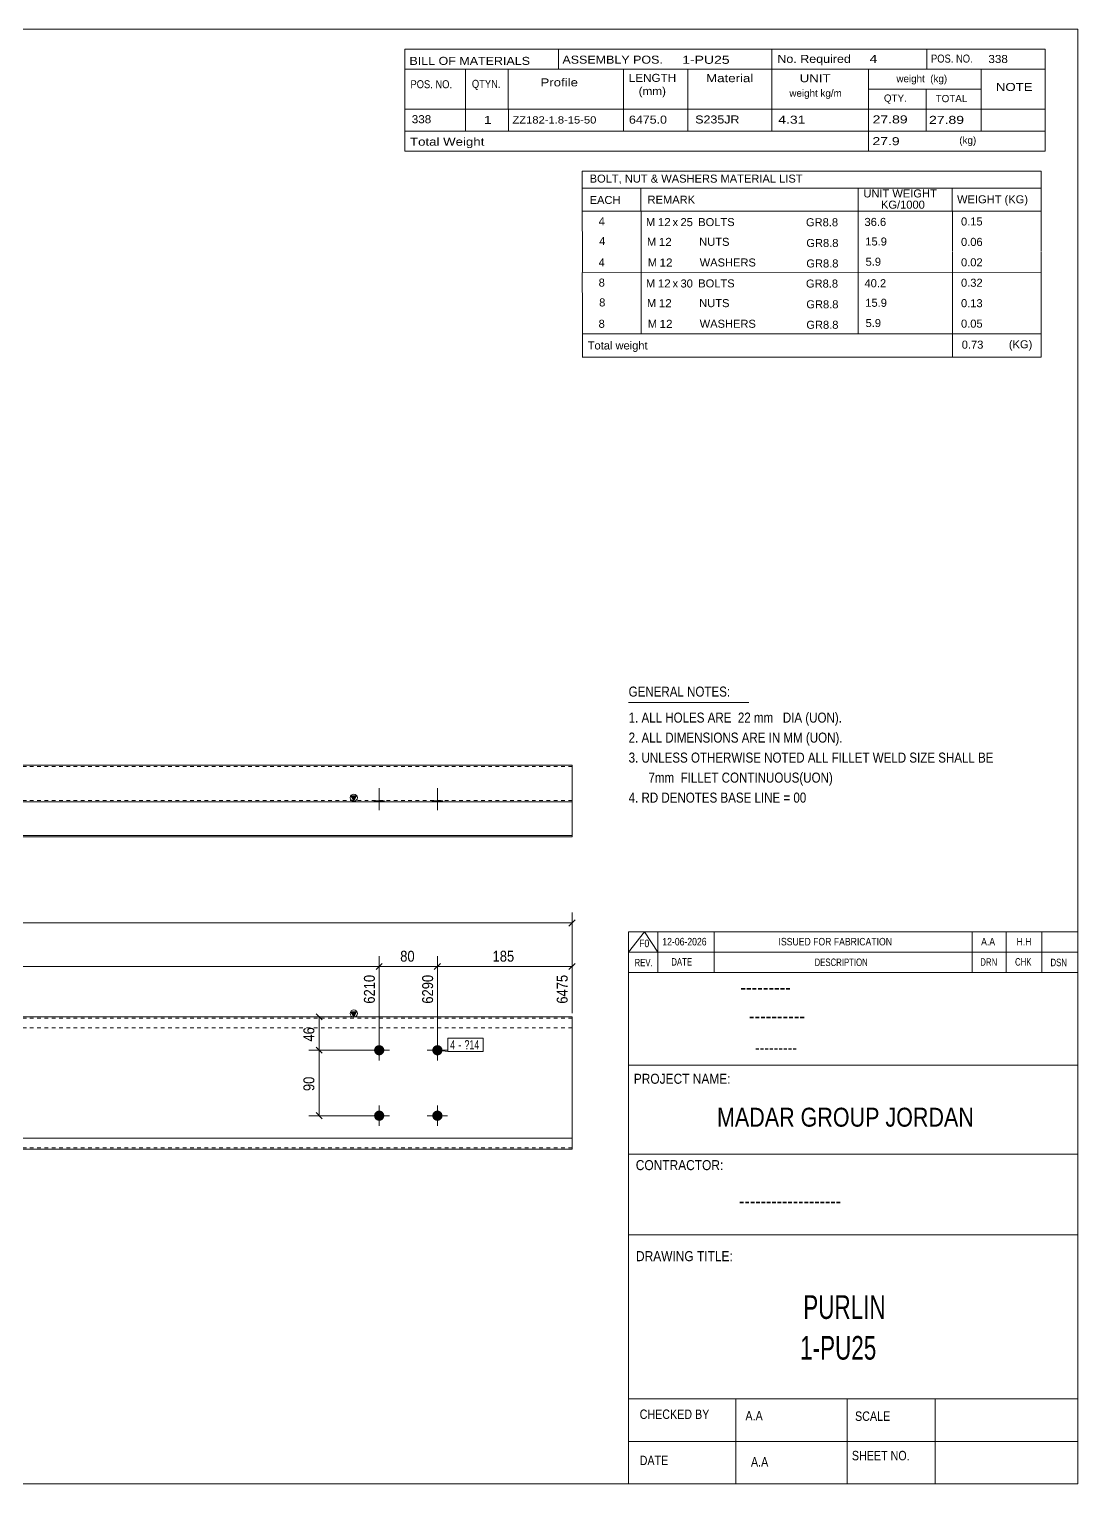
# Model space of a CAD drawing. Header units: millimetres. Extents: x 2 to 579, y 1 to 405.
# Drawn here: x 290.7 to 579, y 5 to 405 of the extents above; entities that cross this region are included whole.
import ezdxf

# ---------------------------------------------------------------- set-up
doc = ezdxf.new("R2010")
doc.units = ezdxf.units.MM
doc.linetypes.add('XKITLINE00', pattern=[0])
doc.linetypes.add('XKITLINE01', pattern=[4, 1, -1, 1, -1])
for name, color, linetype, lineweight in [('Bolt', 3, 'Continuous', 0), ('BoltMark', 7, 'Continuous', 0), ('Dimensions', 7, 'Continuous', 0), ('DrawingSheet', 5, 'Continuous', 0), ('OtherObjectType', 7, 'Continuous', 0), ('Part', 2, 'Continuous', 0)]:
    doc.layers.add(name, color=color, linetype=linetype, lineweight=lineweight)
doc.styles.add('@ARIAL_UNICODE_MS_BOLD', font='ARIAL.TTF')
doc.styles.add('ARIAL', font='ARIAL.TTF')
doc.styles.add('ARIAL_NARROW', font='ARIALN.TTF')
doc.styles.add('COMIC_SANS_MS_BOLD', font='COMICBD.TTF')
doc.styles.add('SWIS721_EX_BT', font='ARIAL.TTF')
doc.styles.add('SWISSE', font='ARIAL.TTF')

# ---------------------------------------------------------------- blocks, each defined once
blk = doc.blocks.new('*A1')
at = {"layer": 'Bolt'}
for points in [[(388.34, 124.2), (388.34, 124.17), (388.33, 124.13), (388.33, 124.1), (388.33, 124.06), (388.32, 124.03), (388.32, 124), (388.31, 123.96), (388.3, 123.93), (388.3, 123.9), (388.29, 123.86), (388.28, 123.83), (388.27, 123.8), (388.26, 123.76), (388.24, 123.73), (388.23, 123.7), (388.22, 123.67), (388.2, 123.64), (388.19, 123.61), (388.17, 123.58), (388.16, 123.55), (388.14, 123.52), (388.12, 123.49), (388.1, 123.46), (388.08, 123.43), (388.06, 123.4), (388.04, 123.37), (388.02, 123.35), (388, 123.32), (387.98, 123.3), (387.95, 123.27), (387.93, 123.25), (387.9, 123.22), (387.88, 123.2), (387.85, 123.18), (387.83, 123.15), (387.8, 123.13), (387.77, 123.11), (387.74, 123.09), (387.72, 123.07), (387.69, 123.05), (387.66, 123.03), (387.63, 123.02), (387.6, 123), (387.57, 122.99), (387.54, 122.97), (387.51, 122.96), (387.47, 122.94), (387.44, 122.93), (387.41, 122.92), (387.38, 122.91), (387.34, 122.9), (387.31, 122.89), (387.28, 122.88), (387.24, 122.87), (387.21, 122.86), (387.18, 122.86), (387.14, 122.85), (387.11, 122.85), (387.08, 122.84), (387.04, 122.84), (387.01, 122.84), (386.97, 122.84), (386.94, 122.84), (386.9, 122.84), (386.87, 122.84), (386.83, 122.84), (386.8, 122.84), (386.77, 122.85), (386.73, 122.85), (386.7, 122.86), (386.66, 122.86), (386.63, 122.87), (386.6, 122.88), (386.56, 122.89), (386.53, 122.9), (386.5, 122.91), (386.47, 122.92), (386.43, 122.93), (386.4, 122.94), (386.37, 122.96), (386.34, 122.97), (386.31, 122.99), (386.28, 123), (386.25, 123.02), (386.22, 123.03), (386.19, 123.05), (386.16, 123.07), (386.13, 123.09), (386.1, 123.11), (386.08, 123.13), (386.05, 123.15), (386.02, 123.18), (386, 123.2), (385.97, 123.22), (385.95, 123.25), (385.92, 123.27), (385.9, 123.3), (385.88, 123.32), (385.86, 123.35), (385.83, 123.37), (385.81, 123.4), (385.79, 123.43), (385.77, 123.46), (385.76, 123.49), (385.74, 123.52), (385.72, 123.55), (385.7, 123.58), (385.69, 123.61), (385.67, 123.64), (385.66, 123.67), (385.64, 123.7), (385.63, 123.73), (385.62, 123.76), (385.61, 123.8), (385.6, 123.83), (385.59, 123.86), (385.58, 123.9), (385.57, 123.93), (385.56, 123.96), (385.56, 124), (385.55, 124.03), (385.55, 124.06), (385.54, 124.1), (385.54, 124.13), (385.54, 124.17), (385.54, 124.2), (385.54, 124.24), (385.54, 124.27), (385.54, 124.3), (385.54, 124.34), (385.54, 124.37), (385.55, 124.41), (385.55, 124.44), (385.56, 124.48), (385.56, 124.51), (385.57, 124.54), (385.58, 124.58), (385.59, 124.61), (385.6, 124.64), (385.61, 124.67), (385.62, 124.71), (385.63, 124.74), (385.64, 124.77), (385.66, 124.8), (385.67, 124.83), (385.69, 124.87), (385.7, 124.9), (385.72, 124.93), (385.74, 124.96), (385.76, 124.98), (385.77, 125.01), (385.79, 125.04), (385.81, 125.07), (385.83, 125.1), (385.86, 125.12), (385.88, 125.15), (385.9, 125.18), (385.92, 125.2), (385.95, 125.23), (385.97, 125.25), (386, 125.27), (386.02, 125.3), (386.05, 125.32), (386.08, 125.34), (386.1, 125.36), (386.13, 125.38), (386.16, 125.4), (386.19, 125.42), (386.22, 125.44), (386.25, 125.45), (386.28, 125.47), (386.31, 125.49), (386.34, 125.5), (386.37, 125.52), (386.4, 125.53), (386.43, 125.54), (386.47, 125.55), (386.5, 125.57), (386.53, 125.58), (386.56, 125.59), (386.6, 125.59), (386.63, 125.6), (386.66, 125.61), (386.7, 125.62), (386.73, 125.62), (386.77, 125.63), (386.8, 125.63), (386.83, 125.63), (386.87, 125.63), (386.9, 125.64), (386.94, 125.64), (386.97, 125.64), (387.01, 125.63), (387.04, 125.63), (387.08, 125.63), (387.11, 125.63), (387.14, 125.62), (387.18, 125.62), (387.21, 125.61), (387.24, 125.6), (387.28, 125.59), (387.31, 125.59), (387.34, 125.58), (387.38, 125.57), (387.41, 125.55), (387.44, 125.54), (387.47, 125.53), (387.51, 125.52), (387.54, 125.5), (387.57, 125.49), (387.6, 125.47), (387.63, 125.45), (387.66, 125.44), (387.69, 125.42), (387.72, 125.4), (387.74, 125.38), (387.77, 125.36), (387.8, 125.34), (387.83, 125.32), (387.85, 125.3), (387.88, 125.27), (387.9, 125.25), (387.93, 125.23), (387.95, 125.2), (387.98, 125.18), (388, 125.15), (388.02, 125.12), (388.04, 125.1), (388.06, 125.07), (388.08, 125.04), (388.1, 125.01), (388.12, 124.98), (388.14, 124.96), (388.16, 124.93), (388.17, 124.9), (388.19, 124.87), (388.2, 124.83), (388.22, 124.8), (388.23, 124.77), (388.24, 124.74), (388.26, 124.71), (388.27, 124.67), (388.28, 124.64), (388.29, 124.61), (388.3, 124.58), (388.3, 124.54), (388.31, 124.51), (388.32, 124.48), (388.32, 124.44), (388.33, 124.41), (388.33, 124.37), (388.33, 124.34), (388.34, 124.3), (388.34, 124.27), (388.34, 124.24)], [(404.34, 124.2), (404.34, 124.17), (404.33, 124.13), (404.33, 124.1), (404.33, 124.06), (404.32, 124.03), (404.32, 124), (404.31, 123.96), (404.3, 123.93), (404.3, 123.9), (404.29, 123.86), (404.28, 123.83), (404.27, 123.8), (404.26, 123.76), (404.24, 123.73), (404.23, 123.7), (404.22, 123.67), (404.2, 123.64), (404.19, 123.61), (404.17, 123.58), (404.16, 123.55), (404.14, 123.52), (404.12, 123.49), (404.1, 123.46), (404.08, 123.43), (404.06, 123.4), (404.04, 123.37), (404.02, 123.35), (404, 123.32), (403.98, 123.3), (403.95, 123.27), (403.93, 123.25), (403.9, 123.22), (403.88, 123.2), (403.85, 123.18), (403.83, 123.15), (403.8, 123.13), (403.77, 123.11), (403.74, 123.09), (403.72, 123.07), (403.69, 123.05), (403.66, 123.03), (403.63, 123.02), (403.6, 123), (403.57, 122.99), (403.54, 122.97), (403.51, 122.96), (403.47, 122.94), (403.44, 122.93), (403.41, 122.92), (403.38, 122.91), (403.34, 122.9), (403.31, 122.89), (403.28, 122.88), (403.24, 122.87), (403.21, 122.86), (403.18, 122.86), (403.14, 122.85), (403.11, 122.85), (403.08, 122.84), (403.04, 122.84), (403.01, 122.84), (402.97, 122.84), (402.94, 122.84), (402.9, 122.84), (402.87, 122.84), (402.83, 122.84), (402.8, 122.84), (402.77, 122.85), (402.73, 122.85), (402.7, 122.86), (402.66, 122.86), (402.63, 122.87), (402.6, 122.88), (402.56, 122.89), (402.53, 122.9), (402.5, 122.91), (402.47, 122.92), (402.43, 122.93), (402.4, 122.94), (402.37, 122.96), (402.34, 122.97), (402.31, 122.99), (402.28, 123), (402.25, 123.02), (402.22, 123.03), (402.19, 123.05), (402.16, 123.07), (402.13, 123.09), (402.1, 123.11), (402.08, 123.13), (402.05, 123.15), (402.02, 123.18), (402, 123.2), (401.97, 123.22), (401.95, 123.25), (401.92, 123.27), (401.9, 123.3), (401.88, 123.32), (401.86, 123.35), (401.83, 123.37), (401.81, 123.4), (401.79, 123.43), (401.77, 123.46), (401.76, 123.49), (401.74, 123.52), (401.72, 123.55), (401.7, 123.58), (401.69, 123.61), (401.67, 123.64), (401.66, 123.67), (401.64, 123.7), (401.63, 123.73), (401.62, 123.76), (401.61, 123.8), (401.6, 123.83), (401.59, 123.86), (401.58, 123.9), (401.57, 123.93), (401.56, 123.96), (401.56, 124), (401.55, 124.03), (401.55, 124.06), (401.54, 124.1), (401.54, 124.13), (401.54, 124.17), (401.54, 124.2), (401.54, 124.24), (401.54, 124.27), (401.54, 124.3), (401.54, 124.34), (401.54, 124.37), (401.55, 124.41), (401.55, 124.44), (401.56, 124.48), (401.56, 124.51), (401.57, 124.54), (401.58, 124.58), (401.59, 124.61), (401.6, 124.64), (401.61, 124.67), (401.62, 124.71), (401.63, 124.74), (401.64, 124.77), (401.66, 124.8), (401.67, 124.83), (401.69, 124.87), (401.7, 124.9), (401.72, 124.93), (401.74, 124.96), (401.76, 124.98), (401.77, 125.01), (401.79, 125.04), (401.81, 125.07), (401.83, 125.1), (401.86, 125.12), (401.88, 125.15), (401.9, 125.18), (401.92, 125.2), (401.95, 125.23), (401.97, 125.25), (402, 125.27), (402.02, 125.3), (402.05, 125.32), (402.08, 125.34), (402.1, 125.36), (402.13, 125.38), (402.16, 125.4), (402.19, 125.42), (402.22, 125.44), (402.25, 125.45), (402.28, 125.47), (402.31, 125.49), (402.34, 125.5), (402.37, 125.52), (402.4, 125.53), (402.43, 125.54), (402.47, 125.55), (402.5, 125.57), (402.53, 125.58), (402.56, 125.59), (402.6, 125.59), (402.63, 125.6), (402.66, 125.61), (402.7, 125.62), (402.73, 125.62), (402.77, 125.63), (402.8, 125.63), (402.83, 125.63), (402.87, 125.63), (402.9, 125.64), (402.94, 125.64), (402.97, 125.64), (403.01, 125.63), (403.04, 125.63), (403.08, 125.63), (403.11, 125.63), (403.14, 125.62), (403.18, 125.62), (403.21, 125.61), (403.24, 125.6), (403.28, 125.59), (403.31, 125.59), (403.34, 125.58), (403.38, 125.57), (403.41, 125.55), (403.44, 125.54), (403.47, 125.53), (403.51, 125.52), (403.54, 125.5), (403.57, 125.49), (403.6, 125.47), (403.63, 125.45), (403.66, 125.44), (403.69, 125.42), (403.72, 125.4), (403.74, 125.38), (403.77, 125.36), (403.8, 125.34), (403.83, 125.32), (403.85, 125.3), (403.88, 125.27), (403.9, 125.25), (403.93, 125.23), (403.95, 125.2), (403.98, 125.18), (404, 125.15), (404.02, 125.12), (404.04, 125.1), (404.06, 125.07), (404.08, 125.04), (404.1, 125.01), (404.12, 124.98), (404.14, 124.96), (404.16, 124.93), (404.17, 124.9), (404.19, 124.87), (404.2, 124.83), (404.22, 124.8), (404.23, 124.77), (404.24, 124.74), (404.26, 124.71), (404.27, 124.67), (404.28, 124.64), (404.29, 124.61), (404.3, 124.58), (404.3, 124.54), (404.31, 124.51), (404.32, 124.48), (404.32, 124.44), (404.33, 124.41), (404.33, 124.37), (404.33, 124.34), (404.34, 124.3), (404.34, 124.27), (404.34, 124.24)], [(388.34, 106.2), (388.34, 106.17), (388.33, 106.13), (388.33, 106.1), (388.33, 106.06), (388.32, 106.03), (388.32, 106), (388.31, 105.96), (388.3, 105.93), (388.3, 105.9), (388.29, 105.86), (388.28, 105.83), (388.27, 105.8), (388.26, 105.76), (388.24, 105.73), (388.23, 105.7), (388.22, 105.67), (388.2, 105.64), (388.19, 105.61), (388.17, 105.58), (388.16, 105.55), (388.14, 105.52), (388.12, 105.49), (388.1, 105.46), (388.08, 105.43), (388.06, 105.4), (388.04, 105.37), (388.02, 105.35), (388, 105.32), (387.98, 105.3), (387.95, 105.27), (387.93, 105.25), (387.9, 105.22), (387.88, 105.2), (387.85, 105.18), (387.83, 105.15), (387.8, 105.13), (387.77, 105.11), (387.74, 105.09), (387.72, 105.07), (387.69, 105.05), (387.66, 105.03), (387.63, 105.02), (387.6, 105), (387.57, 104.99), (387.54, 104.97), (387.51, 104.96), (387.47, 104.94), (387.44, 104.93), (387.41, 104.92), (387.38, 104.91), (387.34, 104.9), (387.31, 104.89), (387.28, 104.88), (387.24, 104.87), (387.21, 104.86), (387.18, 104.86), (387.14, 104.85), (387.11, 104.85), (387.08, 104.84), (387.04, 104.84), (387.01, 104.84), (386.97, 104.84), (386.94, 104.84), (386.9, 104.84), (386.87, 104.84), (386.83, 104.84), (386.8, 104.84), (386.77, 104.85), (386.73, 104.85), (386.7, 104.86), (386.66, 104.86), (386.63, 104.87), (386.6, 104.88), (386.56, 104.89), (386.53, 104.9), (386.5, 104.91), (386.47, 104.92), (386.43, 104.93), (386.4, 104.94), (386.37, 104.96), (386.34, 104.97), (386.31, 104.99), (386.28, 105), (386.25, 105.02), (386.22, 105.03), (386.19, 105.05), (386.16, 105.07), (386.13, 105.09), (386.1, 105.11), (386.08, 105.13), (386.05, 105.15), (386.02, 105.18), (386, 105.2), (385.97, 105.22), (385.95, 105.25), (385.92, 105.27), (385.9, 105.3), (385.88, 105.32), (385.86, 105.35), (385.83, 105.37), (385.81, 105.4), (385.79, 105.43), (385.77, 105.46), (385.76, 105.49), (385.74, 105.52), (385.72, 105.55), (385.7, 105.58), (385.69, 105.61), (385.67, 105.64), (385.66, 105.67), (385.64, 105.7), (385.63, 105.73), (385.62, 105.76), (385.61, 105.8), (385.6, 105.83), (385.59, 105.86), (385.58, 105.9), (385.57, 105.93), (385.56, 105.96), (385.56, 106), (385.55, 106.03), (385.55, 106.06), (385.54, 106.1), (385.54, 106.13), (385.54, 106.17), (385.54, 106.2), (385.54, 106.24), (385.54, 106.27), (385.54, 106.3), (385.54, 106.34), (385.54, 106.37), (385.55, 106.41), (385.55, 106.44), (385.56, 106.48), (385.56, 106.51), (385.57, 106.54), (385.58, 106.58), (385.59, 106.61), (385.6, 106.64), (385.61, 106.67), (385.62, 106.71), (385.63, 106.74), (385.64, 106.77), (385.66, 106.8), (385.67, 106.83), (385.69, 106.87), (385.7, 106.9), (385.72, 106.93), (385.74, 106.96), (385.76, 106.98), (385.77, 107.01), (385.79, 107.04), (385.81, 107.07), (385.83, 107.1), (385.86, 107.12), (385.88, 107.15), (385.9, 107.18), (385.92, 107.2), (385.95, 107.23), (385.97, 107.25), (386, 107.27), (386.02, 107.3), (386.05, 107.32), (386.08, 107.34), (386.1, 107.36), (386.13, 107.38), (386.16, 107.4), (386.19, 107.42), (386.22, 107.44), (386.25, 107.45), (386.28, 107.47), (386.31, 107.49), (386.34, 107.5), (386.37, 107.52), (386.4, 107.53), (386.43, 107.54), (386.47, 107.55), (386.5, 107.57), (386.53, 107.58), (386.56, 107.59), (386.6, 107.59), (386.63, 107.6), (386.66, 107.61), (386.7, 107.62), (386.73, 107.62), (386.77, 107.63), (386.8, 107.63), (386.83, 107.63), (386.87, 107.63), (386.9, 107.64), (386.94, 107.64), (386.97, 107.64), (387.01, 107.63), (387.04, 107.63), (387.08, 107.63), (387.11, 107.63), (387.14, 107.62), (387.18, 107.62), (387.21, 107.61), (387.24, 107.6), (387.28, 107.59), (387.31, 107.59), (387.34, 107.58), (387.38, 107.57), (387.41, 107.55), (387.44, 107.54), (387.47, 107.53), (387.51, 107.52), (387.54, 107.5), (387.57, 107.49), (387.6, 107.47), (387.63, 107.45), (387.66, 107.44), (387.69, 107.42), (387.72, 107.4), (387.74, 107.38), (387.77, 107.36), (387.8, 107.34), (387.83, 107.32), (387.85, 107.3), (387.88, 107.27), (387.9, 107.25), (387.93, 107.23), (387.95, 107.2), (387.98, 107.18), (388, 107.15), (388.02, 107.12), (388.04, 107.1), (388.06, 107.07), (388.08, 107.04), (388.1, 107.01), (388.12, 106.98), (388.14, 106.96), (388.16, 106.93), (388.17, 106.9), (388.19, 106.87), (388.2, 106.83), (388.22, 106.8), (388.23, 106.77), (388.24, 106.74), (388.26, 106.71), (388.27, 106.67), (388.28, 106.64), (388.29, 106.61), (388.3, 106.58), (388.3, 106.54), (388.31, 106.51), (388.32, 106.48), (388.32, 106.44), (388.33, 106.41), (388.33, 106.37), (388.33, 106.34), (388.34, 106.3), (388.34, 106.27), (388.34, 106.24)], [(404.34, 106.2), (404.34, 106.17), (404.33, 106.13), (404.33, 106.1), (404.33, 106.06), (404.32, 106.03), (404.32, 106), (404.31, 105.96), (404.3, 105.93), (404.3, 105.9), (404.29, 105.86), (404.28, 105.83), (404.27, 105.8), (404.26, 105.76), (404.24, 105.73), (404.23, 105.7), (404.22, 105.67), (404.2, 105.64), (404.19, 105.61), (404.17, 105.58), (404.16, 105.55), (404.14, 105.52), (404.12, 105.49), (404.1, 105.46), (404.08, 105.43), (404.06, 105.4), (404.04, 105.37), (404.02, 105.35), (404, 105.32), (403.98, 105.3), (403.95, 105.27), (403.93, 105.25), (403.9, 105.22), (403.88, 105.2), (403.85, 105.18), (403.83, 105.15), (403.8, 105.13), (403.77, 105.11), (403.74, 105.09), (403.72, 105.07), (403.69, 105.05), (403.66, 105.03), (403.63, 105.02), (403.6, 105), (403.57, 104.99), (403.54, 104.97), (403.51, 104.96), (403.47, 104.94), (403.44, 104.93), (403.41, 104.92), (403.38, 104.91), (403.34, 104.9), (403.31, 104.89), (403.28, 104.88), (403.24, 104.87), (403.21, 104.86), (403.18, 104.86), (403.14, 104.85), (403.11, 104.85), (403.08, 104.84), (403.04, 104.84), (403.01, 104.84), (402.97, 104.84), (402.94, 104.84), (402.9, 104.84), (402.87, 104.84), (402.83, 104.84), (402.8, 104.84), (402.77, 104.85), (402.73, 104.85), (402.7, 104.86), (402.66, 104.86), (402.63, 104.87), (402.6, 104.88), (402.56, 104.89), (402.53, 104.9), (402.5, 104.91), (402.47, 104.92), (402.43, 104.93), (402.4, 104.94), (402.37, 104.96), (402.34, 104.97), (402.31, 104.99), (402.28, 105), (402.25, 105.02), (402.22, 105.03), (402.19, 105.05), (402.16, 105.07), (402.13, 105.09), (402.1, 105.11), (402.08, 105.13), (402.05, 105.15), (402.02, 105.18), (402, 105.2), (401.97, 105.22), (401.95, 105.25), (401.92, 105.27), (401.9, 105.3), (401.88, 105.32), (401.86, 105.35), (401.83, 105.37), (401.81, 105.4), (401.79, 105.43), (401.77, 105.46), (401.76, 105.49), (401.74, 105.52), (401.72, 105.55), (401.7, 105.58), (401.69, 105.61), (401.67, 105.64), (401.66, 105.67), (401.64, 105.7), (401.63, 105.73), (401.62, 105.76), (401.61, 105.8), (401.6, 105.83), (401.59, 105.86), (401.58, 105.9), (401.57, 105.93), (401.56, 105.96), (401.56, 106), (401.55, 106.03), (401.55, 106.06), (401.54, 106.1), (401.54, 106.13), (401.54, 106.17), (401.54, 106.2), (401.54, 106.24), (401.54, 106.27), (401.54, 106.3), (401.54, 106.34), (401.54, 106.37), (401.55, 106.41), (401.55, 106.44), (401.56, 106.48), (401.56, 106.51), (401.57, 106.54), (401.58, 106.58), (401.59, 106.61), (401.6, 106.64), (401.61, 106.67), (401.62, 106.71), (401.63, 106.74), (401.64, 106.77), (401.66, 106.8), (401.67, 106.83), (401.69, 106.87), (401.7, 106.9), (401.72, 106.93), (401.74, 106.96), (401.76, 106.98), (401.77, 107.01), (401.79, 107.04), (401.81, 107.07), (401.83, 107.1), (401.86, 107.12), (401.88, 107.15), (401.9, 107.18), (401.92, 107.2), (401.95, 107.23), (401.97, 107.25), (402, 107.27), (402.02, 107.3), (402.05, 107.32), (402.08, 107.34), (402.1, 107.36), (402.13, 107.38), (402.16, 107.4), (402.19, 107.42), (402.22, 107.44), (402.25, 107.45), (402.28, 107.47), (402.31, 107.49), (402.34, 107.5), (402.37, 107.52), (402.4, 107.53), (402.43, 107.54), (402.47, 107.55), (402.5, 107.57), (402.53, 107.58), (402.56, 107.59), (402.6, 107.59), (402.63, 107.6), (402.66, 107.61), (402.7, 107.62), (402.73, 107.62), (402.77, 107.63), (402.8, 107.63), (402.83, 107.63), (402.87, 107.63), (402.9, 107.64), (402.94, 107.64), (402.97, 107.64), (403.01, 107.63), (403.04, 107.63), (403.08, 107.63), (403.11, 107.63), (403.14, 107.62), (403.18, 107.62), (403.21, 107.61), (403.24, 107.6), (403.28, 107.59), (403.31, 107.59), (403.34, 107.58), (403.38, 107.57), (403.41, 107.55), (403.44, 107.54), (403.47, 107.53), (403.51, 107.52), (403.54, 107.5), (403.57, 107.49), (403.6, 107.47), (403.63, 107.45), (403.66, 107.44), (403.69, 107.42), (403.72, 107.4), (403.74, 107.38), (403.77, 107.36), (403.8, 107.34), (403.83, 107.32), (403.85, 107.3), (403.88, 107.27), (403.9, 107.25), (403.93, 107.23), (403.95, 107.2), (403.98, 107.18), (404, 107.15), (404.02, 107.12), (404.04, 107.1), (404.06, 107.07), (404.08, 107.04), (404.1, 107.01), (404.12, 106.98), (404.14, 106.96), (404.16, 106.93), (404.17, 106.9), (404.19, 106.87), (404.2, 106.83), (404.22, 106.8), (404.23, 106.77), (404.24, 106.74), (404.26, 106.71), (404.27, 106.67), (404.28, 106.64), (404.29, 106.61), (404.3, 106.58), (404.3, 106.54), (404.31, 106.51), (404.32, 106.48), (404.32, 106.44), (404.33, 106.41), (404.33, 106.37), (404.33, 106.34), (404.34, 106.3), (404.34, 106.27), (404.34, 106.24)]]:
    blk.add_hatch(color=3, dxfattribs=at).paths.add_polyline_path(points, flags=17)
at = {"layer": 'Bolt', "color": 3, "linetype": 'XKITLINE00', "lineweight": 0}
for p, q in [((389.74, 124.24), (384.14, 124.24)), ((386.94, 127.04), (386.94, 121.44)), ((405.74, 124.24), (400.14, 124.24)), ((402.94, 127.04), (402.94, 121.44)), ((386.94, 109.04), (386.94, 103.44)), ((402.94, 109.04), (402.94, 103.44)), ((389.74, 106.24), (384.14, 106.24)), ((405.74, 106.24), (400.14, 106.24))]:
    blk.add_line(p, q, dxfattribs=at)
blk = doc.blocks.new('*A4')
at = {"layer": 'Part'}
blk.add_hatch(color=2, dxfattribs=at).paths.add_polyline_path([(379.14, 134.84), (380.74, 134.84), (379.94, 133.44)], flags=17)
at = {"layer": 'Part', "color": 2, "linetype": 'XKITLINE00', "lineweight": 0}
for p, q in [((34.45, 97.04), (34.45, 133.44)), ((276.64, 133.44), (34.45, 133.44)), ((439.94, 133.44), (276.74, 133.44)), ((379.94, 133.44), (379.14, 134.84)), ((379.14, 134.84), (380.74, 134.84)), ((380.74, 134.84), (379.94, 133.44)), ((439.94, 133.44), (439.94, 97.04)), ((276.64, 100.04), (34.45, 100.04)), ((439.94, 100.04), (276.74, 100.04)), ((276.64, 97.04), (34.45, 97.04)), ((439.94, 97.04), (276.74, 97.04))]:
    blk.add_line(p, q, dxfattribs=at)
at = {"layer": 'Part', "color": 7, "linetype": 'XKITLINE01', "lineweight": 0}
for p, q in [((276.64, 133.08), (34.45, 133.08)), ((439.94, 133.08), (276.74, 133.08)), ((276.64, 130.44), (34.45, 130.44)), ((439.94, 130.44), (276.74, 130.44)), ((276.64, 97.4), (34.45, 97.4)), ((439.94, 97.4), (276.74, 97.4))]:
    blk.add_line(p, q, dxfattribs=at)
at = {"layer": 'Part', "color": 2, "linetype": 'XKITLINE00', "lineweight": 0}
blk.add_circle((379.94, 134.34), 1, dxfattribs=at)
blk = doc.blocks.new('*A5')
at = {"layer": 'Bolt'}
for points in [[(385.54, 192.58), (385.54, 192.94), (388.34, 192.94), (388.34, 192.58)], [(385.54, 192.58), (385.54, 192.94), (388.34, 192.94), (388.34, 192.58)], [(401.54, 192.58), (401.54, 192.94), (404.34, 192.94), (404.34, 192.58)], [(401.54, 192.58), (401.54, 192.94), (404.34, 192.94), (404.34, 192.58)]]:
    blk.add_hatch(color=3, dxfattribs=at).paths.add_polyline_path(points, flags=17)
at = {"layer": 'Bolt', "color": 3, "linetype": 'XKITLINE00', "lineweight": 0}
for p, q in [((386.94, 196.26), (386.94, 190.26)), ((386.94, 196.26), (386.94, 190.26)), ((402.94, 196.26), (402.94, 190.26)), ((402.94, 196.26), (402.94, 190.26)), ((385.54, 192.94), (385.54, 192.58)), ((385.54, 192.94), (385.54, 192.58)), ((388.34, 192.94), (388.34, 192.58)), ((388.34, 192.94), (388.34, 192.58)), ((401.54, 192.94), (401.54, 192.58)), ((401.54, 192.94), (401.54, 192.58)), ((404.34, 192.94), (404.34, 192.58)), ((404.34, 192.94), (404.34, 192.58))]:
    blk.add_line(p, q, dxfattribs=at)
blk = doc.blocks.new('*A8')
at = {"layer": 'Part'}
blk.add_hatch(color=2, dxfattribs=at).paths.add_polyline_path([(379.14, 194.16), (380.74, 194.16), (379.94, 192.76)], flags=17)
at = {"layer": 'Part', "color": 2, "linetype": 'XKITLINE00', "lineweight": 0}
for p, q in [((34.45, 182.94), (34.45, 202.58)), ((276.64, 202.58), (34.45, 202.58)), ((439.94, 202.58), (276.74, 202.58)), ((439.94, 202.58), (439.94, 182.94)), ((276.64, 192.58), (34.45, 192.58)), ((439.94, 192.58), (276.74, 192.58)), ((379.94, 192.76), (379.14, 194.16)), ((379.14, 194.16), (380.74, 194.16)), ((380.74, 194.16), (379.94, 192.76)), ((276.64, 183.3), (34.45, 183.3)), ((276.64, 182.94), (34.45, 182.94)), ((439.94, 183.3), (276.74, 183.3)), ((439.94, 182.94), (276.74, 182.94))]:
    blk.add_line(p, q, dxfattribs=at)
at = {"layer": 'Part', "color": 7, "linetype": 'XKITLINE01', "lineweight": 0}
for p, q in [((276.64, 202.22), (34.45, 202.22)), ((439.94, 202.22), (276.74, 202.22)), ((276.64, 192.94), (34.45, 192.94)), ((439.94, 192.94), (276.74, 192.94))]:
    blk.add_line(p, q, dxfattribs=at)
at = {"layer": 'Part', "color": 2, "linetype": 'XKITLINE00', "lineweight": 0}
blk.add_circle((379.94, 193.66), 1, dxfattribs=at)
blk = doc.blocks.new('*A9')
at = {"layer": 'DrawingSheet', "color": 5, "linetype": 'XKITLINE00', "lineweight": 0}
for p, q in [((579, 405), (5, 405)), ((5, 405), (5, 5)), ((579, 5), (579, 405)), ((5, 5), (579, 5))]:
    blk.add_line(p, q, dxfattribs=at)
at = {"layer": 'DrawingSheet', "color": 5, "style": 'ARIAL', "width": 0.85}
blk.add_text('Tekla structures', height=2, rotation=90, dxfattribs=at).set_placement((4.5, 5.5))
blk = doc.blocks.new('*A10')
at = {"layer": 'OtherObjectType', "color": 7, "linetype": 'XKITLINE00', "lineweight": 0}
for p, q in [((442.76, 365.95), (442.75, 354.95)), ((442.76, 365.95), (568.88, 365.95)), ((568.88, 365.95), (568.88, 354.95)), ((442.75, 361.3), (568.88, 361.3)), ((458.87, 361.31), (458.87, 354.95)), ((518.57, 361.31), (518.57, 354.95)), ((544.47, 361.29), (544.47, 354.95)), ((442.76, 354.92), (442.76, 349.42)), ((442.77, 354.95), (568.88, 354.95)), ((458.92, 354.95), (458.92, 349.33)), ((518.57, 354.95), (518.57, 349.33)), ((544.5, 354.95), (544.5, 349.45)), ((568.88, 354.95), (568.88, 349.45)), ((442.79, 349.33), (442.79, 343.72)), ((458.95, 349.33), (458.95, 343.71)), ((518.57, 349.33), (518.57, 343.71)), ((544.5, 349.33), (544.5, 343.83)), ((568.88, 349.33), (568.88, 343.83)), ((442.79, 343.7), (442.79, 338.13)), ((458.95, 343.71), (458.95, 338.09)), ((518.57, 343.71), (518.57, 338.09)), ((544.5, 343.71), (544.5, 338.1)), ((568.88, 343.71), (568.88, 338.1)), ((568.88, 338.1), (442.75, 338.13)), ((442.76, 338.06), (442.76, 332.56)), ((458.92, 338.09), (458.92, 332.47)), ((518.57, 338.09), (518.57, 332.47)), ((544.5, 338.09), (544.5, 332.59)), ((568.88, 338.09), (568.88, 332.59)), ((442.79, 332.47), (442.79, 326.86)), ((458.95, 332.47), (458.95, 326.86)), ((518.57, 332.47), (518.57, 326.86)), ((544.5, 332.47), (544.5, 326.97)), ((568.88, 332.47), (568.88, 326.97)), ((442.79, 326.84), (442.79, 321.27)), ((458.95, 326.85), (458.95, 321.24)), ((518.57, 326.86), (518.57, 321.24)), ((544.5, 326.85), (544.5, 321.25)), ((568.88, 326.85), (568.88, 321.24)), ((568.88, 321.24), (442.75, 321.27)), ((442.78, 321.24), (442.78, 314.83)), ((442.85, 321.23), (568.87, 321.24)), ((544.5, 321.2), (544.5, 314.79)), ((568.87, 321.21), (568.87, 314.79)), ((442.77, 314.79), (568.87, 314.79))]:
    blk.add_line(p, q, dxfattribs=at)
at = {"layer": 'OtherObjectType', "color": 7, "style": 'ARIAL_NARROW'}
for s, width, p in [('BOLT, NUT & WASHERS MATERIAL LIST', 1.211571, (444.79, 362.79)), ('UNIT WEIGHT', 1.211571, (520.03, 358.72)), ('EACH', 1.211571, (444.78, 356.92)), ('REMARK', 1.211571, (460.7, 357.01)), (' KG/1000', 1.211571, (524.02, 355.63)), ('WEIGHT (KG)', 1.211571, (545.78, 357.1)), ('4', 1.211571, (447.26, 351.05)), ('M', 1.211571, (460.26, 350.85)), ('12', 1.275, (463.5, 350.83)), ('x', 1.211571, (467.58, 350.83)), ('25', 1.211571, (469.76, 350.82)), ('BOLTS', 1.211571, (474.63, 350.84)), ('GR8.8', 1.211571, (504.25, 350.79)), ('36.6', 1.211571, (520.34, 350.88)), ('0.15', 1.211571, (546.87, 351.01)), ('4', 1.211571, (447.4, 345.61)), ('M', 1.211571, (460.54, 345.41)), ('12', 1.275, (463.78, 345.39)), ('NUTS', 1.211571, (474.91, 345.41)), ('GR8.8', 1.211571, (504.35, 345.09)), ('15.9', 1.211571, (520.56, 345.5)), ('0.06', 1.211571, (546.87, 345.39)), ('4', 1.211571, (447.24, 339.74)), ('M', 1.211571, (460.76, 339.74)), ('12', 1.275, (464, 339.72)), ('WASHERS', 1.211571, (475.04, 339.73)), ('GR8.8', 1.211571, (504.35, 339.47)), ('5.9', 1.211571, (520.64, 339.94)), ('0.02', 1.211571, (546.87, 339.78)), ('8', 1.211571, (447.26, 334.2)), ('M', 1.211571, (460.26, 333.99)), ('12', 1.275, (463.5, 333.97)), ('30', 1.211571, (469.76, 333.96)), ('BOLTS', 1.211571, (474.63, 333.98)), ('GR8.8', 1.211571, (504.25, 333.93)), ('40.2', 1.211571, (520.34, 334.02)), ('0.32', 1.211571, (546.87, 334.16)), ('x', 1.211571, (467.58, 333.97)), ('8', 1.211571, (447.4, 328.75)), ('M', 1.211571, (460.54, 328.56)), ('12', 1.275, (463.78, 328.54)), ('NUTS', 1.211571, (474.91, 328.55)), ('GR8.8', 1.211571, (504.35, 328.23)), ('15.9', 1.211571, (520.56, 328.65)), ('0.13', 1.211571, (546.87, 328.54)), ('8', 1.211571, (447.24, 322.88)), ('M', 1.211571, (460.76, 322.88)), ('12', 1.275, (464, 322.86)), ('WASHERS', 1.211571, (475.04, 322.88)), ('GR8.8', 1.211571, (504.35, 322.61)), ('5.9', 1.211571, (520.64, 323.08)), ('0.05', 1.211571, (546.87, 322.92)), ('Total weight', 1.211571, (444.26, 316.91)), ('0.73', 1.211571, (547.07, 317.14)), ('(KG)', 1.211571, (560.02, 317.24))]:
    blk.add_text(s, height=2.2, dxfattribs=dict(at, width=width)).set_placement(p)
blk = doc.blocks.new('*A11')
at = {"layer": 'OtherObjectType', "color": 7, "linetype": 'XKITLINE00', "lineweight": 0}
blk.add_line((455.5, 219.82), (488.5, 219.82), dxfattribs=at)
at = {"layer": 'OtherObjectType', "color": 7, "style": 'ARIAL_NARROW', "width": 1.008832}
for s, p in [('GENERAL NOTES:', (455.5, 221.47)), ('1. ALL HOLES ARE  22 mm   DIA (UON).', (455.5, 214.32)), ('2. ALL DIMENSIONS ARE IN MM (UON).', (455.5, 208.82)), ('3. UNLESS OTHERWISE NOTED ALL FILLET WELD SIZE SHALL BE', (455.5, 203.32)), ('7mm  FILLET CONTINUOUS(UON)', (460.95, 197.82)), ('4. RD DENOTES BASE LINE = 00', (455.5, 192.32))]:
    blk.add_text(s, height=2.75, dxfattribs=at).set_placement(p)
blk = doc.blocks.new('*A12')
at = {"layer": 'OtherObjectType', "color": 7, "linetype": 'XKITLINE00', "lineweight": 0}
for p, q in [((455.5, 156.76), (579, 156.76)), ((455.5, 151.21), (459.82, 156.76)), ((455.5, 151.21), (455.5, 156.76)), ((459.82, 156.76), (463.53, 151.21)), ((463.53, 151.21), (463.53, 156.76)), ((478.97, 151.21), (478.97, 156.76)), ((549.98, 151.21), (549.98, 156.76)), ((559.24, 151.21), (559.24, 156.76)), ((569.12, 151.21), (569.12, 156.76)), ((579, 151.21), (579, 156.76)), ((455.5, 151.21), (579, 151.21)), ((455.5, 145.65), (455.5, 151.21)), ((459.21, 151.21), (579, 151.21)), ((463.53, 145.65), (463.53, 151.21)), ((478.97, 145.65), (478.97, 151.21)), ((549.98, 145.65), (549.98, 151.21)), ((559.24, 145.65), (559.24, 151.21)), ((569.12, 145.65), (569.12, 151.21)), ((579, 145.65), (579, 151.21))]:
    blk.add_line(p, q, dxfattribs=at)
at = {"layer": 'OtherObjectType', "color": 7, "style": 'ARIAL_NARROW'}
for s, height, width, p in [('F0', 2.058, 1.008832, (458.4, 152.59)), ('12-06-2026', 2.058, 1.008832, (464.76, 153.06)), ('ISSUED FOR FABRICATION', 2.0583, 1.008832, (496.71, 153.06)), ('A.A', 2.058, 1.008832, (552.4, 153.06)), ('H.H', 2.058, 1.008832, (562.13, 153.06)), ('REV.', 2.058, 0.907949, (457.13, 147.31)), ('DATE', 2.058, 0.907949, (467.23, 147.5)), ('DESCRIPTION', 2.0583, 0.907949, (506.61, 147.39)), ('DRN', 2.058, 0.907949, (552.17, 147.47)), ('CHK', 2.058, 0.907949, (561.72, 147.5)), ('DSN', 2.058, 0.907949, (571.47, 147.35))]:
    blk.add_text(s, height=height, dxfattribs=dict(at, width=width)).set_placement(p)
blk = doc.blocks.new('*A14')
at = {"layer": 'OtherObjectType', "color": 2, "linetype": 'XKITLINE00', "lineweight": 0}
for p, q in [((455.5, 145.65), (579, 145.65)), ((455.5, 5), (455.5, 145.64)), ((578.98, 145.64), (579, 5)), ((579, 120.14), (455.5, 120.14)), ((455.5, 95.63), (579, 95.63)), ((579, 73.49), (455.5, 73.49)), ((579, 28.4), (455.5, 28.4)), ((484.94, 28.4), (484.94, 5)), ((515.62, 5), (515.62, 28.4)), ((539.75, 5), (539.75, 28.4)), ((579, 16.7), (455.5, 16.7)), ((579, 5), (455.5, 5))]:
    blk.add_line(p, q, dxfattribs=at)
at = {"layer": 'OtherObjectType', "color": 4, "style": '@ARIAL_UNICODE_MS_BOLD', "width": 0.85}
blk.add_text('---------', height=3.9, dxfattribs=at).set_placement((486.23, 139.59))
at = {"layer": 'OtherObjectType', "color": 7, "style": 'ARIAL', "width": 0.85}
for s, height, p in [('----------', 3.9, (488.56, 131.77)), ('---------', 3.25, (490.21, 123.31))]:
    blk.add_text(s, height=height, dxfattribs=at).set_placement(p)
at = {"layer": 'OtherObjectType', "color": 3, "width": 0.85}
for s, style, p in [('PROJECT NAME:', 'SWIS721_EX_BT', (456.92, 115.01)), ('CONTRACTOR:', 'SWISSE', (457.47, 91.27)), ('DRAWING TITLE:', 'SWIS721_EX_BT', (457.53, 66.24))]:
    blk.add_text(s, height=2.7618, dxfattribs=dict(at, style=style)).set_placement(p)
at = {"layer": 'OtherObjectType', "color": 7, "width": 0.85}
for s, height, p in [('MADAR GROUP JORDAN', 5.2, (479.79, 103.23)), ('CHECKED BY', 2.592, (458.53, 22.86)), ('A.A', 2.592, (487.61, 22.45)), ('SCALE', 2.592, (517.74, 22.33)), ('DATE', 2.592, (458.54, 10.16)), ('A.A', 2.592, (489.14, 9.76)), ('SHEET NO.', 2.592, (516.87, 11.49))]:
    blk.add_text(s, height=height, dxfattribs=at).set_placement(p)
at = {"layer": 'OtherObjectType', "color": 1}
for s, height, style, width, p in [('-------------------', 3.9, 'COMIC_SANS_MS_BOLD', 0.85, (485.87, 80.86)), ('PURLIN', 6.5, 'ARIAL', 0.68, (503.5, 50.37)), ('1-PU25', 6.5, 'ARIAL', 0.68, (502.64, 39.17))]:
    blk.add_text(s, height=height, dxfattribs=dict(at, style=style, width=width)).set_placement(p)
blk = doc.blocks.new('*A15')
at = {"layer": 'OtherObjectType', "color": 7, "linetype": 'XKITLINE00', "lineweight": 0}
for p, q in [((393.98, 399.5), (569.98, 399.5)), ((393.98, 399.5), (393.98, 388.5)), ((436.26, 399.42), (436.26, 393.87)), ((494.85, 394), (494.85, 399.5)), ((537.43, 393.96), (537.43, 399.42)), ((569.98, 394), (569.98, 399.5)), ((393.98, 394), (569.98, 394)), ((410.64, 394), (410.64, 383)), ((422.4, 393.98), (422.4, 383.03)), ((454.12, 393.99), (454.13, 383)), ((471.78, 393.98), (471.78, 383)), ((494.85, 393.98), (494.85, 383)), ((521.43, 394), (521.43, 383)), ((552.42, 394), (552.42, 383)), ((569.98, 394), (569.98, 388.5)), ((393.98, 388.5), (393.98, 383)), ((521.45, 388.52), (552.45, 388.52)), ((537.28, 388.52), (537.28, 383)), ((569.98, 388.5), (569.98, 383)), ((393.98, 383), (569.98, 383)), ((393.98, 383), (393.98, 376.95)), ((410.63, 383), (410.63, 376.95)), ((422.44, 382.99), (422.44, 376.95)), ((454.12, 383), (454.11, 376.95)), ((471.79, 383), (471.79, 376.95)), ((494.87, 383), (494.87, 376.95)), ((521.44, 383), (521.44, 376.95)), ((537.33, 382.95), (537.33, 376.95)), ((552.43, 383), (552.43, 376.95)), ((569.98, 383), (569.98, 376.95)), ((393.98, 376.95), (569.98, 376.95)), ((393.98, 376.95), (393.98, 371.45)), ((521.44, 376.95), (521.44, 371.45)), ((569.98, 376.95), (569.98, 371.45)), ((393.98, 371.45), (569.98, 371.45))]:
    blk.add_line(p, q, dxfattribs=at)
at = {"layer": 'OtherObjectType', "color": 7, "style": 'ARIAL_NARROW'}
for s, height, width, p in [('BILL OF MATERIALS', 2.2, 1.36, (395.25, 395.16)), ('ASSEMBLY POS.', 2.2, 1.36, (437.3, 395.5)), ('1-PU25', 2.2, 1.525501, (470.23, 395.46)), ('No. Required', 2.2, 1.36, (496.39, 395.72)), ('4', 2.2, 1.525501, (521.75, 395.72)), ('POS. NO.', 2.2, 1.02, (538.63, 395.79)), ('338', 2.2, 1.270501, (554.4, 395.69)), ('LENGTH', 2.2, 1.275, (455.54, 390.49)), ('Material', 2.2, 1.445, (476.81, 390.41)), ('UNIT', 2.2, 1.445, (502.52, 390.4)), ('weight  (kg)', 1.98, 1.19, (529.11, 390.39)), ('POS. NO.', 2.2, 1.02, (395.53, 388.74)), ('QTYN.', 2.2, 1.02, (412.42, 388.84)), ('Profile', 2.2, 1.445, (431.26, 389.25)), ('(mm)', 2.2, 1.275, (458.26, 386.86)), ('weight kg/m', 1.98, 1.19, (499.69, 386.4)), ('NOTE', 2.2, 1.445, (556.44, 387.99)), ('QTY.', 1.98, 1.19, (525.68, 385.03)), ('TOTAL', 1.98, 1.19, (539.9, 384.91)), ('338', 2.2, 1.270501, (395.89, 379.12)), ('1', 2.2, 1.525501, (415.71, 378.91)), ('ZZ182-1.8-15-50', 1.98, 1.355501, (423.56, 379.04)), ('6475.0', 2.2, 1.355501, (455.59, 379.01)), ('S235JR', 2.2, 1.355501, (473.81, 379.05)), ('4.31', 2.2, 1.525501, (496.62, 378.99)), ('27.89', 2.2, 1.525501, (522.57, 379.07)), ('27.89', 2.2, 1.525501, (538.08, 378.94)), ('Total Weight', 2.2, 1.445, (395.4, 372.94)), ('27.9', 2.2, 1.525501, (522.52, 373.09)), ('(kg)', 1.98, 1.19, (546.4, 373.46))]:
    blk.add_text(s, height=height, dxfattribs=dict(at, width=width)).set_placement(p)
blk = doc.blocks.new('*A19')
at = {"layer": 'Dimensions', "color": 7, "linetype": 'XKITLINE00', "lineweight": 0}
for p, q in [((385.94, 124.24), (367.6, 124.24)), ((369.6, 125.08), (371.3, 123.39)), ((370.45, 106.24), (370.45, 124.24)), ((385.94, 106.24), (367.6, 106.24)), ((369.6, 107.08), (371.3, 105.39))]:
    blk.add_line(p, q, dxfattribs=at)
at = {"layer": 'Dimensions', "color": 3}
for p in [(370.45, 124.24), (370.45, 106.24)]:
    blk.add_point(p, dxfattribs=at)
at = {"layer": 'Dimensions', "color": 3, "style": 'ARIAL', "width": 0.85}
blk.add_text('90', height=3, rotation=90.0002, dxfattribs=at).set_placement((369.1, 113.01))
blk = doc.blocks.new('*A20')
at = {"layer": 'Dimensions', "color": 7, "linetype": 'XKITLINE00', "lineweight": 0}
for p, q in [((385.94, 133.44), (367.6, 133.44)), ((369.6, 134.28), (371.3, 132.59)), ((370.45, 124.24), (370.45, 133.44)), ((385.94, 124.24), (367.6, 124.24)), ((369.6, 125.08), (371.3, 123.39))]:
    blk.add_line(p, q, dxfattribs=at)
at = {"layer": 'Dimensions', "color": 3}
for p in [(370.45, 133.44), (370.45, 124.24)]:
    blk.add_point(p, dxfattribs=at)
at = {"layer": 'Dimensions', "color": 3, "style": 'ARIAL', "width": 0.85}
blk.add_text('46', height=3, rotation=90.0002, dxfattribs=at).set_placement((369.1, 126.61))
blk = doc.blocks.new('*A21')
at = {"layer": 'Dimensions', "color": 7, "linetype": 'XKITLINE00', "lineweight": 0}
for p, q in [((35.3, 160.08), (33.6, 158.39)), ((34.45, 134.44), (34.45, 162.09)), ((440.79, 160.08), (439.09, 158.39)), ((439.94, 134.44), (439.94, 162.09)), ((34.45, 159.24), (439.94, 159.24))]:
    blk.add_line(p, q, dxfattribs=at)
at = {"layer": 'Dimensions', "color": 3}
for p in [(34.45, 159.24), (439.94, 159.24)]:
    blk.add_point(p, dxfattribs=at)
at = {"layer": 'Dimensions', "color": 3, "style": 'ARIAL', "width": 0.85}
blk.add_text('6475', height=3, dxfattribs=at).set_placement((232.74, 160.59))
blk = doc.blocks.new('*A26')
at = {"layer": 'Dimensions', "color": 7, "linetype": 'XKITLINE00', "lineweight": 0}
for p, q in [((167.3, 148.08), (165.6, 146.39)), ((166.45, 125.24), (166.45, 150.09)), ((387.79, 148.08), (386.09, 146.39)), ((386.94, 125.24), (386.94, 150.09)), ((166.45, 147.24), (386.94, 147.24))]:
    blk.add_line(p, q, dxfattribs=at)
at = {"layer": 'Dimensions', "color": 3}
for p in [(166.45, 147.24), (386.94, 147.24)]:
    blk.add_point(p, dxfattribs=at)
at = {"layer": 'Dimensions', "color": 3, "style": 'ARIAL', "width": 0.85}
blk.add_text('5550', height=3, dxfattribs=at).set_placement((272.24, 148.59))
blk.add_text('6210', height=3, rotation=90.0002, dxfattribs=at).set_placement((385.74, 137.04))
blk = doc.blocks.new('*A27')
at = {"layer": 'Dimensions', "color": 7, "linetype": 'XKITLINE00', "lineweight": 0}
for p, q in [((387.79, 148.08), (386.09, 146.39)), ((386.94, 125.24), (386.94, 150.09)), ((403.79, 148.08), (402.09, 146.39)), ((402.94, 125.24), (402.94, 150.09)), ((386.94, 147.24), (402.94, 147.24))]:
    blk.add_line(p, q, dxfattribs=at)
at = {"layer": 'Dimensions', "color": 3}
for p in [(386.94, 147.24), (402.94, 147.24)]:
    blk.add_point(p, dxfattribs=at)
at = {"layer": 'Dimensions', "color": 3, "style": 'ARIAL', "width": 0.85}
blk.add_text('80', height=3, dxfattribs=at).set_placement((392.71, 148.59))
blk.add_text('6290', height=3, rotation=90.0002, dxfattribs=at).set_placement((401.74, 137.04))
blk = doc.blocks.new('*A28')
at = {"layer": 'Dimensions', "color": 7, "linetype": 'XKITLINE00', "lineweight": 0}
for p, q in [((403.79, 148.08), (402.09, 146.39)), ((402.94, 125.24), (402.94, 150.09)), ((440.79, 148.08), (439.09, 146.39)), ((439.94, 134.44), (439.94, 150.09)), ((402.94, 147.24), (439.94, 147.24))]:
    blk.add_line(p, q, dxfattribs=at)
at = {"layer": 'Dimensions', "color": 3}
for p in [(402.94, 147.24), (439.94, 147.24)]:
    blk.add_point(p, dxfattribs=at)
at = {"layer": 'Dimensions', "color": 3, "style": 'ARIAL', "width": 0.85}
blk.add_text('185', height=3, dxfattribs=at).set_placement((418.1, 148.59))
blk.add_text('6475', height=3, rotation=90.0002, dxfattribs=at).set_placement((438.74, 137.04))
blk = doc.blocks.new('*A30')
at = {"layer": 'BoltMark', "color": 7, "linetype": 'XKITLINE00', "lineweight": 0}
for p, q in [((402.94, 124.24), (405.84, 123.89)), ((405.84, 127.59), (415.53, 127.59)), ((405.84, 123.89), (405.84, 127.59)), ((415.53, 123.89), (415.53, 127.59)), ((405.84, 123.89), (415.53, 123.89))]:
    blk.add_line(p, q, dxfattribs=at)
at = {"layer": 'BoltMark', "color": 3, "style": 'ARIAL_NARROW', "width": 0.85}
for s, p in [('4', (406.44, 124.49)), ('-', (408.71, 124.49)), ('?14', (410.37, 124.49))]:
    blk.add_text(s, height=2.5, dxfattribs=at).set_placement(p)

msp = doc.modelspace()

# ---------------------------------------------------------------- block references
at = {"lineweight": 0}
for name in ['*A9', '*A15', '*A10', '*A11', '*A5', '*A21', '*A12', '*A26', '*A27', '*A28', '*A14', '*A20', '*A19', '*A1', '*A30']:
    msp.add_blockref(name, (0, 0), dxfattribs=at)
at = {"layer": 'Part', "lineweight": 0}
for name in ['*A8', '*A4']:
    msp.add_blockref(name, (0, 0), dxfattribs=at)

doc.saveas('drawing.dxf')
